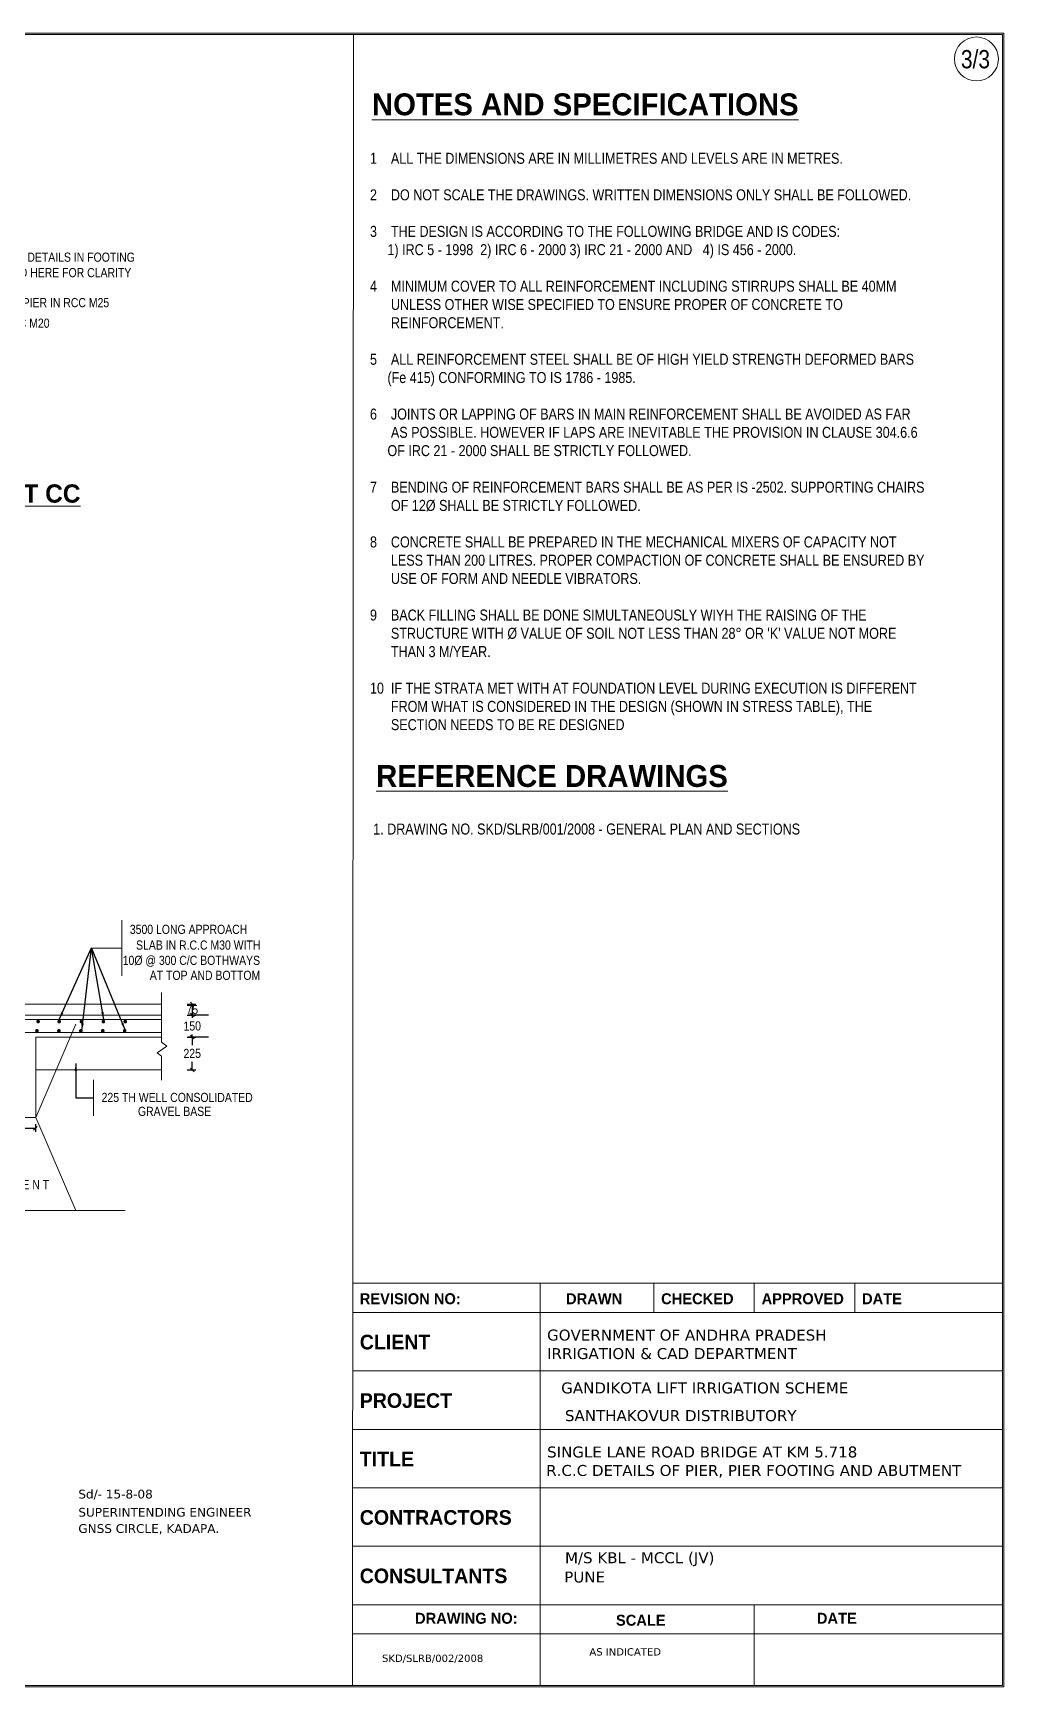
# Model space of a CAD drawing. Header units: millimetres. Extents: x 514997 to 588566, y -23709 to 21562.
# Drawn here: x 561989 to 588566, y -23709 to 21562 of the extents above; entities that cross this region are included whole.
import ezdxf

# ---------------------------------------------------------------- set-up
doc = ezdxf.new("R2010")
doc.units = ezdxf.units.MM
doc.header["$LTSCALE"] = 300
doc.header["$MEASUREMENT"] = 0
doc.styles.add('ARIAL NARROW', font='ARIALN.TTF', dxfattribs={"height": 250})
doc.styles.add('arn', font='ARIALN.TTF')
doc.styles.add('CITYBLUEPR', font='cityb___.ttf')
doc.styles.add('VERDANA', font='verdana.ttf')
doc.dimstyles.new('STANDARD$0', dxfattribs={"dimscale": 88.888889, "dimtxt": 0.02, "dimasz": 0.02, "dimexe": 0.05, "dimexo": 0.1, "dimgap": 0.002, "dimtad": 2, "dimdec": 0, "dimzin": 1, "dimdsep": 46, "dimtxsty": 'Standard', "dimcen": 0.09, "dimadec": 0, "dimazin": 0, "dimtfac": 1, "dimtdec": 4, "dimtofl": 0, "dimtmove": 0, "dimatfit": 3, "dimfxl": 1, "dimtolj": 1, "dimtzin": 1, "dimarcsym": 0})
doc.dimstyles.new('STANDARD$7', dxfattribs={"dimtxt": 2, "dimasz": 2, "dimexe": 1.25, "dimexo": 0.625, "dimtad": 1, "dimdec": 0, "dimlfac": 0.5, "dimdsep": 46, "dimtxsty": 'ARIAL NARROW', "dimcen": 2.5, "dimdle": 0.1, "dimse1": 1, "dimse2": 1, "dimadec": 0, "dimazin": 0, "dimtfac": 1, "dimtdec": 0, "dimtmove": 0, "dimatfit": 3, "dimfxl": 1, "dimtolj": 1, "dimtzin": 0, "dimarcsym": 0})

# ---------------------------------------------------------------- blocks, each defined once
blk = doc.blocks.new('_Oblique')
at = {"color": 0, "linetype": 'ByBlock', "lineweight": -2}
blk.add_line((-0.5, -0.5), (0.5, 0.5), dxfattribs=at)
blk = doc.blocks.new('*D77')
at = {"color": 0, "lineweight": -2, "transparency": 16777216}
for p, q in [((566203, -5919), (566446, -5919)), ((566346, -5919), (566346, -6142)), ((566346, -6819), (566346, -6597)), ((566203, -6819), (566446, -6819))]:
    blk.add_line(p, q, dxfattribs=at)
at = {"layer": 'Defpoints', "color": 0, "lineweight": 9, "transparency": 16777216}
for p in [(566103, -5919), (566103, -6819), (566346, -6819)]:
    blk.add_point(p, dxfattribs=at)
at = {"color": 0, "lineweight": -2, "transparency": 16777216, "xscale": 100, "yscale": 100, "zscale": 100}
for p, rotation in [((566346, -5919), 90), ((566346, -6819), 270)]:
    blk.add_blockref('_Oblique', p, dxfattribs=dict(at, rotation=rotation))
at = {"color": 0, "lineweight": 9, "transparency": 16777216, "insert": (566346, -6369), "char_height": 250, "attachment_point": 5, "rotation": 1, "style": 'ARIAL NARROW'}
blk.add_mtext('\\A1;225', dxfattribs=at)
blk = doc.blocks.new('*D78')
at = {"color": 0, "lineweight": -2, "transparency": 16777216}
for p, q in [((566790, -5319), (566246, -5319)), ((566346, -5319), (566346, -5392)), ((566346, -5919), (566346, -5847)), ((566790, -5919), (566246, -5919))]:
    blk.add_line(p, q, dxfattribs=at)
at = {"layer": 'Defpoints', "color": 0, "lineweight": 9, "transparency": 16777216}
for p in [(566890, -5319), (566346, -5919), (566890, -5919)]:
    blk.add_point(p, dxfattribs=at)
at = {"color": 0, "lineweight": -2, "transparency": 16777216, "xscale": 100, "yscale": 100, "zscale": 100}
for p, rotation in [((566346, -5319), 90), ((566346, -5919), 270)]:
    blk.add_blockref('_Oblique', p, dxfattribs=dict(at, rotation=rotation))
at = {"color": 0, "lineweight": 9, "transparency": 16777216, "insert": (566346, -5619), "char_height": 250, "attachment_point": 5, "rotation": 1, "style": 'ARIAL NARROW'}
blk.add_mtext('\\A1;150', dxfattribs=at)
blk = doc.blocks.new('*D81')
at = {"color": 0, "lineweight": -2, "transparency": 16777216}
for p, q in [((560723, -8308), (560723, -8519)), ((560723, -8419), (561062, -8419)), ((562053, -8419), (561714, -8419)), ((562053, -8308), (562053, -8519))]:
    blk.add_line(p, q, dxfattribs=at)
at = {"layer": 'Defpoints', "color": 0, "lineweight": 9, "transparency": 16777216}
for p in [(560723, -8208), (562053, -8208), (562053, -8419)]:
    blk.add_point(p, dxfattribs=at)
at = {"color": 0, "lineweight": -2, "transparency": 16777216, "xscale": 100, "yscale": 100, "zscale": 100, "rotation": 180}
blk.add_blockref('_Oblique', (560723, -8419), dxfattribs=at)
at = {"color": 0, "lineweight": -2, "transparency": 16777216, "xscale": 100, "yscale": 100, "zscale": 100}
blk.add_blockref('_Oblique', (562053, -8419), dxfattribs=at)
at = {"color": 0, "lineweight": 9, "transparency": 16777216, "insert": (561388, -8419), "char_height": 250, "attachment_point": 5, "style": 'ARIAL NARROW'}
blk.add_mtext('\\A1;300', dxfattribs=at)
blk = doc.blocks.new('*D82')
at = {"color": 0, "lineweight": -2, "transparency": 16777216}
for p, q in [((566203, -5019), (566446, -5019)), ((566203, -5319), (566446, -5319)), ((566346, -5019), (566346, -5319))]:
    blk.add_line(p, q, dxfattribs=at)
at = {"layer": 'Defpoints', "color": 0, "lineweight": 9, "transparency": 16777216}
for p in [(566103, -5019), (566103, -5319), (566346, -5319)]:
    blk.add_point(p, dxfattribs=at)
at = {"color": 0, "lineweight": -2, "transparency": 16777216, "xscale": 100, "yscale": 100, "zscale": 100}
for p, rotation in [((566346, -5019), 90), ((566346, -5319), 270)]:
    blk.add_blockref('_Oblique', p, dxfattribs=dict(at, rotation=rotation))
at = {"color": 0, "lineweight": 9, "transparency": 16777216, "insert": (566346, -5169), "char_height": 250, "attachment_point": 5, "rotation": 1, "style": 'ARIAL NARROW'}
blk.add_mtext('\\A1;75', dxfattribs=at)

msp = doc.modelspace()

# ---------------------------------------------------------------- linework, layer by layer
at = {"color": 0, "lineweight": 9}
for p, q in [((515036.9, 21521.8), (588525.8, 21521.8)), ((570757.1, 21521.8), (570731.5, -23669.4)), ((588525.8, 21521.8), (588525.8, -23669.4)), ((564420.3, -4246.6), (564420.3, -2720.7)), ((563616, -3483.6), (564420.3, -3483.6)), ((565505.6, -4702.4), (565505.6, -6059.4)), ((565505.6, -5019.2), (560712.1, -5019.2)), ((565505.6, -5319.2), (560722.5, -5319.2)), ((560885, -5439.2), (565490, -5439.2)), ((560885, -5799.2), (565490, -5799.2)), ((562068.5, -8119.2), (563158.5, -5571.2)), ((562068.5, -5919.2), (565505.6, -5919.2)), ((562068.5, -6000.1), (562068.5, -5919.2)), ((562068.5, -8119.2), (562068.5, -6000.1)), ((565647.6, -6169.3), (565384.4, -6347.8)), ((565505.6, -6059.4), (565647.6, -6169.3)), ((565384.4, -6347.8), (565505.6, -6445.1)), ((565505.6, -6445.1), (565505.6, -7101.9)), ((562068.5, -6819.2), (565505.6, -6819.2)), ((563639.7, -8080.1), (563639.7, -7092)), ((561073, -8119.2), (562068.5, -8119.2)), ((562068.5, -8119.2), (563158.5, -10667.1)), ((561226.8, -10667.1), (564511.1, -10667.1)), ((570731.5, -12660.1), (588525.8, -12660.1)), ((575874.4, -12660.1), (575874.4, -23669.4)), ((578981.5, -12660.1), (578981.5, -13460.1)), ((581731.5, -12660.1), (581731.5, -13460.1)), ((584481.5, -12660.1), (584481.5, -13460.1)), ((570731.5, -13460.1), (588525.8, -13460.1)), ((570731.5, -15060.1), (588525.8, -15060.1)), ((570731.5, -16660.1), (588525.8, -16660.1)), ((570731.5, -18260.1), (588525.8, -18260.1)), ((570731.5, -19860.1), (588525.8, -19860.1)), ((570731.5, -21460.1), (588525.8, -21460.1)), ((581731.5, -21460.1), (581731.5, -23669.4)), ((570731.5, -22260.1), (588525.8, -22260.1)), ((588525.8, -23669.4), (515036.9, -23669.4))]:
    msp.add_line(p, q, dxfattribs=at)
at = {"color": 0, "linetype": 'ByBlock', "lineweight": 9}
for points in [[(514996.9, 21561.8), (588565.8, 21561.8), (588565.8, -23709.4), (514996.9, -23709.4)], [(515036.9, 21521.8), (588525.8, 21521.8), (588525.8, -23669.4), (515036.9, -23669.4)]]:
    msp.add_lwpolyline(points, close=True, dxfattribs=at)
at = {"color": 0, "lineweight": 9, "const_width": 50}
for points in [[(562121.3, -5749.1, -1), (562071.3, -5749.1, -1)], [(562153.5, -5496.7, -1), (562103.5, -5496.7, -1)], [(562721.3, -5749.1, -1), (562671.3, -5749.1, -1)], [(562729.5, -5496.7, -1), (562679.5, -5496.7, -1)], [(563321.3, -5749.1, -1), (563271.3, -5749.1, -1)], [(563338.1, -5496.7, -1), (563288.1, -5496.7, -1)], [(563921.3, -5749.1, -1), (563871.3, -5749.1, -1)], [(563938.1, -5496.7, -1), (563888.1, -5496.7, -1)], [(564521.3, -5749.1, -1), (564471.3, -5749.1, -1)], [(564538.1, -5496.7, -1), (564488.1, -5496.7, -1)]]:
    msp.add_lwpolyline(points, format="xyb", close=True, dxfattribs=at)
at = {"color": 0, "lineweight": 9}
msp.add_circle((587814.3, 20854.4), 600, dxfattribs=at)

# ---------------------------------------------------------------- texts
for s, height, style, p in [('3/3', 500, 'ARIAL NARROW', (587388.4, 20597.2)), ('%%UNOTES AND SPECIFICATIONS', 600, 'CITYBLUEPR', (571265.7, 19311.1)), ('REINFORCEMENT DETAILS IN FOOTING', 250, 'ARIAL NARROW', (559255.4, 15302.6)), ('%%USECTION OF FOOTING AT CC', 500, 'CITYBLUEPR', (553739.9, 8708)), ('%%UREFERENCE DRAWINGS', 600, 'CITYBLUEPR', (571379.6, 926)), ('1. DRAWING NO. SKD/SLRB/001/2008 - GENERAL PLAN AND SECTIONS', 300, 'ARIAL NARROW', (571299.7, -376)), ('3500 LONG APPROACH', 250, 'ARIAL NARROW', (564638.3, -3097.3)), ('SLAB IN R.C.C M30 WITH', 250, 'ARIAL NARROW', (564807.9, -3527.2)), ('10%%C @ 300 C/C BOTHWAYS', 250, 'ARIAL NARROW', (564442.9, -3945.6)), ('AT TOP AND BOTTOM', 250, 'ARIAL NARROW', (565183.8, -4355.6)), ('225 TH WELL CONSOLIDATED', 250, 'ARIAL NARROW', (563864.5, -7698.1)), ('GRAVEL BASE', 250, 'ARIAL NARROW', (564859.9, -8079.7)), ('A B U T M E N T', 250, 'ARIAL NARROW', (560298, -10087)), ('REVISION NO:', 300, 'CITYBLUEPR', (570932.1, -13233.7)), ('DRAWN', 300, 'CITYBLUEPR', (576579.2, -13233.7)), ('CHECKED', 300, 'CITYBLUEPR', (579182.1, -13233.7)), ('APPROVED', 300, 'CITYBLUEPR', (581932.1, -13233.7)), ('DATE', 300, 'CITYBLUEPR', (584682.1, -13233.7)), ('GOVERNMENT OF ANDHRA PRADESH', 300, 'VERDANA', (576059.7, -14228.7)), ('CLIENT', 400, 'CITYBLUEPR', (570932.1, -14470.2)), ('IRRIGATION & CAD DEPARTMENT', 300, 'VERDANA', (576059.7, -14734.3)), ('GANDIKOTA LIFT IRRIGATION SCHEME', 300, 'VERDANA', (576446.5, -15675)), ('PROJECT', 400, 'CITYBLUEPR', (570932.1, -16070.2)), ('SANTHAKOVUR DISTRIBUTORY ', 300, 'VERDANA', (576548.3, -16432.5)), ('SINGLE LANE ROAD BRIDGE AT KM 5.718', 300, 'VERDANA', (576060.3, -17428.7)), ('TITLE', 400, 'CITYBLUEPR', (570932.1, -17670.2)), ('R.C.C DETAILS OF PIER, PIER FOOTING AND ABUTMENT', 300, 'VERDANA', (576036, -17934.3)), ('Sd/- 15-8-08', 240, 'VERDANA', (563228.6, -18550.3)), ('SUPERINTENDING ENGINEER', 240, 'VERDANA', (563228.6, -19048.3)), ('CONTRACTORS', 400, 'CITYBLUEPR', (570932.1, -19270.2)), ('GNSS CIRCLE, KADAPA.', 240, 'VERDANA', (563228.6, -19493.8)), ('M/S KBL - MCCL (JV)', 300, 'VERDANA', (576550.6, -20323.4)), ('CONSULTANTS', 400, 'CITYBLUEPR', (570932.1, -20870.2)), ('PUNE', 300, 'VERDANA', (576529.6, -20851)), ('DRAWING NO:', 300, 'CITYBLUEPR', (572445.4, -21980.1)), ('SCALE', 300, 'CITYBLUEPR', (577945.4, -22033.7)), ('DATE', 300, 'CITYBLUEPR', (583445.4, -21980.1)), ('SKD/SLRB/002/2008', 200, 'VERDANA', (571542, -23025.5)), ('AS INDICATED', 200, 'VERDANA', (577218.4, -22849.3))]:
    msp.add_text(s, height=height, dxfattribs=dict(at, style=style)).set_placement(p)
at = {"color": 0, "lineweight": 9, "insert": (571211.7, 18284), "char_height": 300, "width": 16000, "attachment_point": 1, "style": 'arn'}
msp.add_mtext("\\pt12600;1    ALL THE DIMENSIONS ARE IN MILLIMETRES AND LEVELS ARE IN METRES.\\P\\ptz;\\P2    DO NOT SCALE THE DRAWINGS. WRITTEN DIMENSIONS ONLY SHALL BE FOLLOWED.\\P\\P3    THE DESIGN IS ACCORDING TO THE FOLLOWING BRIDGE AND IS CODES: \\P     1) IRC 5 - 1998  2) IRC 6 - 2000 3) IRC 21 - 2000 AND   4) IS 456 - 2000. \\P\\P4    MINIMUM COVER TO ALL REINFORCEMENT INCLUDING STIRRUPS SHALL BE 40MM    \\P      UNLESS OTHER WISE SPECIFIED TO ENSURE PROPER OF CONCRETE TO   \\P      REINFORCEMENT.\\P\\P5    ALL REINFORCEMENT STEEL SHALL BE OF HIGH YIELD STRENGTH DEFORMED BARS\\P     (Fe 415) CONFORMING TO IS 1786 - 1985.\\P\\P6    JOINTS OR LAPPING OF BARS IN MAIN REINFORCEMENT SHALL BE AVOIDED AS FAR  \\P      AS POSSIBLE. HOWEVER IF LAPS ARE INEVITABLE THE PROVISION IN CLAUSE 304.6.6  \\P     OF IRC 21 - 2000 SHALL BE STRICTLY FOLLOWED.\\P\\P7    BENDING OF REINFORCEMENT BARS SHALL BE AS PER IS -2502. SUPPORTING CHAIRS  \\P      OF 12%%C {\\fArial Narrow|b0|i0|c0|p32;SHALL BE STRICTLY FOLLOWED.\\P\\P}8    CONCRETE SHALL BE PREPARED IN THE MECHANICAL MIXERS OF CAPACITY NOT  \\P      LESS THAN 200 LITRES. PROPER COMPACTION OF CONCRETE SHALL BE ENSURED BY  \\P      USE OF FORM AND NEEDLE VIBRATORS.\\P\\P9    BACK FILLING SHALL BE DONE SIMULTANEOUSLY WIYH THE RAISING OF THE \\P      STRUCTURE WITH %%C VALUE OF SOIL NOT LESS THAN 28° OR 'K' VALUE NOT MORE \\P      THAN 3 M/YEAR.\\P\\P10  IF THE STRATA MET WITH AT FOUNDATION LEVEL DURING EXECUTION IS DIFFERENT \\P      FROM WHAT IS CONSIDERED IN THE DESIGN (SHOWN IN STRESS TABLE), THE \\P      SECTION NEEDS TO BE RE DESIGNED", dxfattribs=at)
at = {"color": 0, "lineweight": 9, "char_height": 250, "attachment_point": 7, "style": 'ARIAL NARROW'}
for s, insert in [(' IS NOT INDICATED HERE FOR CLARITY', (559174, 14876.2)), ('600 THICK SOLID PIER IN RCC M25', (559268, 14055)), ('FOOTING IN RCC M20', (559433.3, 13491.8))]:
    msp.add_mtext(s, dxfattribs=dict(at, insert=insert))

# ---------------------------------------------------------------- dimensions: what is measured, and where the dimension line sits
at = {"color": 0, "lineweight": 9}
for base, p1, p2, text, picture, middle in [((566346, -5319.2), (566103.1, -5019.2), (566103.1, -5319.2), '75', '*D82', (566346, -5169.2)), ((566346, -5919.2), (566889.7, -5319.2), (566889.7, -5919.2), '150', '*D78', (566346, -5619.2))]:
    dim = msp.add_linear_dim(base=base, p1=p1, p2=p2, angle=90, text=text, dimstyle='STANDARD$0', override={"dimscale": 1, "dimtxt": 250, "dimasz": 100, "dimexe": 100, "dimexo": 100, "dimgap": 100, "dimtad": 0, "dimtoh": 1, "dimzin": 0, "dimtxsty": 'ARIAL NARROW', "dimblk1": 'Oblique', "dimblk2": 'Oblique', "dimsah": 1, "dimtzin": 0}, dxfattribs=at)
    dim.commit()
    dim.dimension.update_dxf_attribs({"geometry": picture, "text_midpoint": middle, "dimtype": 160, "text_rotation": 1})
dim = msp.add_linear_dim(base=(566346, -6819.2), p1=(566103.1, -5919.2), p2=(566103.1, -6819.2), angle=90, text='225', dimstyle='STANDARD$0', override={"dimscale": 1, "dimtxt": 250, "dimasz": 100, "dimexe": 100, "dimexo": 100, "dimgap": 100, "dimtad": 0, "dimtoh": 1, "dimzin": 0, "dimtxsty": 'ARIAL NARROW', "dimblk1": 'Oblique', "dimblk2": 'Oblique', "dimsah": 1, "dimtzin": 0}, dxfattribs=at)
dim.commit()
dim.dimension.update_dxf_attribs({"geometry": '*D77', "text_midpoint": (566346, -6369.2), "text_rotation": 1})
dim = msp.add_linear_dim(base=(562052.8, -8418.7), p1=(560722.5, -8207.9), p2=(562052.8, -8207.9), angle=180, text='300', dimstyle='STANDARD$0', override={"dimscale": 1, "dimtxt": 250, "dimasz": 100, "dimexe": 100, "dimexo": 100, "dimgap": 100, "dimtad": 0, "dimtoh": 1, "dimzin": 0, "dimtxsty": 'ARIAL NARROW', "dimblk1": 'Oblique', "dimblk2": 'Oblique', "dimsah": 1, "dimtzin": 0}, dxfattribs=at)
dim.commit()
dim.dimension.update_dxf_attribs({"geometry": '*D81', "text_midpoint": (561387.7, -8418.7)})

# ---------------------------------------------------------------- leaders
for points in [[(562704.5, -5439.2), (563587.8, -3479.7)], [(563321.3, -5749.1), (563587.8, -3479.7)], [(564507.7, -5726.9), (563587.8, -3479.7)], [(563921.7, -5439.2), (563587.8, -3479.7)], [(563157.8, -6648.7), (563157.8, -7586), (563639.7, -7586)]]:
    msp.add_leader(points, dimstyle='STANDARD$7', override={"dimtxt": 250, "dimasz": 200, "dimexe": 100, "dimexo": 100, "dimgap": 100, "dimtad": 0, "dimtoh": 1, "dimlfac": 1, "dimzin": 0, "dimtxsty": 'ARIAL NARROW', "dimcen": 0.09, "dimtdec": 4, "dimtofl": 0}, dxfattribs=at)

doc.saveas('drawing.dxf')
